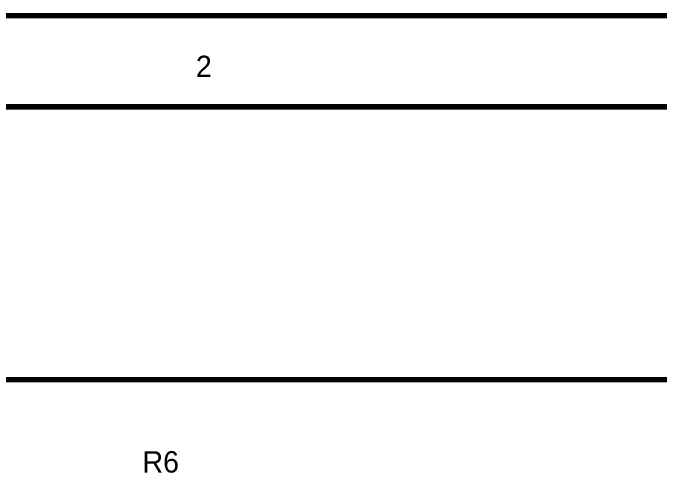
# Model space of a CAD drawing. Header units: inches. Extents: x 0 to 15, y 0 to 9.5.
# Drawn here: x 3.304 to 4.726, y 8.488 to 9.506 of the extents above; entities that cross this region are included whole.
import ezdxf

# ---------------------------------------------------------------- set-up
doc = ezdxf.new("R2010")
doc.units = ezdxf.units.IN
doc.header["$MEASUREMENT"] = 0
doc.layers.add('Sheet', color=255, linetype='Continuous')

msp = doc.modelspace()

# ---------------------------------------------------------------- linework, layer by layer
at = {"layer": 'Sheet'}
for points in [[(0.0029, 9.5, 0.0118, 0.0118, 0), (14.9978, 9.5, 0.0118, 0.0118, 0), (14.9978, 0, 0.0118, 0.0118, 0), (0.0029, 0, 0.0118, 0.0118, 0), (0.0029, 9.5, 0.0118, 0.0118, 0)], [(0.0029, 9.5, 0.0039, 0.0039, 0), (0.0029, 0, 0.0039, 0.0039, 0), (14.9978, 0, 0.0039, 0.0039, 0), (14.9978, 9.5, 0.0039, 0.0039, 0), (0.0029, 9.5, 0.0039, 0.0039, 0), (0.0029, 9.5, 0.0039, 0.0039, 0)], [(0.2026, 9.2995, 0.0118, 0.0118, 0), (14.7981, 9.2995, 0.0118, 0.0118, 0), (14.7981, 0.1998, 0.0118, 0.0118, 0), (0.2026, 0.1998, 0.0118, 0.0118, 0), (0.2026, 9.2995, 0.0118, 0.0118, 0)], [(0.2026, 9.2995, 0.0039, 0.0039, 0), (0.2026, 0.1998, 0.0039, 0.0039, 0), (14.7981, 0.1998, 0.0039, 0.0039, 0), (14.7981, 9.2995, 0.0039, 0.0039, 0), (0.2026, 9.2995, 0.0039, 0.0039, 0), (0.2026, 9.2995, 0.0039, 0.0039, 0)], [(1.802, 8.6999, 0.0118, 0.0118, 0), (5.4007, 8.6999, 0.0118, 0.0118, 0), (5.4007, 6.5999, 0.0118, 0.0118, 0), (1.802, 6.5999, 0.0118, 0.0118, 0), (1.802, 8.6999, 0.0118, 0.0118, 0)]]:
    msp.add_lwpolyline(points, format="xyseb", close=True, dxfattribs=at)

# ---------------------------------------------------------------- texts
for s, p in [('2', (3.706, 9.3649)), ('R6', (3.5885, 8.4954))]:
    msp.add_text(s, height=0.047, dxfattribs=at).set_placement(p)

doc.saveas('drawing.dxf')
